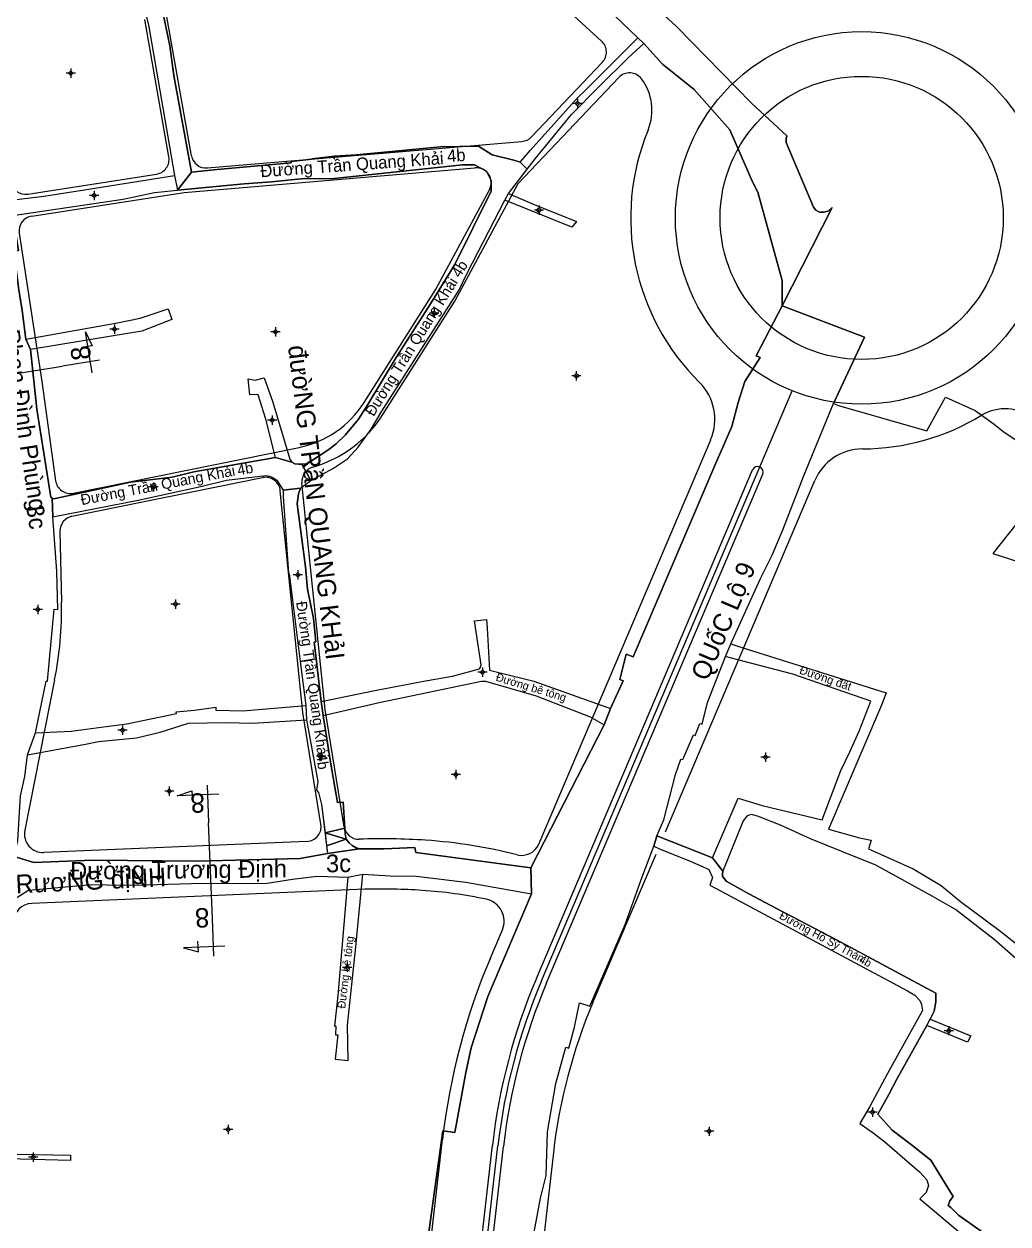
# Model space of a CAD drawing. Extents: x 548357 to 553331, y 1835329 to 1842351.
# Drawn here: x 552019.2 to 552283.4, y 1839635.7 to 1839957.8 of the extents above; entities that cross this region are included whole.
import ezdxf

# ---------------------------------------------------------------- set-up
doc = ezdxf.new("R2010")
doc.units = 0
for name, color, linetype in [('Level 1', 7, 'Continuous'), ('Level 10', 7, 'Continuous'), ('Level 11', 7, 'Continuous'), ('Level 2', 7, 'Continuous'), ('Level 27', 7, 'Continuous'), ('Level 30', 7, 'Continuous'), ('Level 4', 7, 'Continuous'), ('Level 5', 7, 'Continuous')]:
    doc.layers.add(name, color=color, linetype=linetype)

msp = doc.modelspace()

# ---------------------------------------------------------------- linework, layer by layer
at = {"layer": 'Level 1'}
for p, q in [((552100.72, 1839735.13), (552093.37, 1839733.8)), ((552109.31, 1839736.38), (552100.72, 1839735.13)), ((552106.15, 1839728.83), (552110.13, 1839729.63)), ((552155.44, 1839724.35), (552155.28, 1839731.31))]:
    msp.add_line(p, q, dxfattribs=at)
for points in [[(552035.74, 1839875.15), (552037.56, 1839871.41), (552034.76, 1839870.96)], [(552037.49, 1839864.15), (552035.74, 1839875.15)], [(552039.51, 1839867.55), (552029.51, 1839865.96)], [(552004.15, 1839861.93), (552029.51, 1839865.96)], [(552158.13, 1839701.01), (552225.42, 1839859.38)], [(552060.37, 1839750.65), (552064.3, 1839752.02), (552064.41, 1839749.19)], [(552071.5, 1839751.09), (552060.37, 1839750.65)], [(552068.36, 1839753.5), (552068.76, 1839743.38)], [(552069.78, 1839717.73), (552068.76, 1839743.38)], [(552155.28, 1839731.31), (552124.43, 1839735.41), (552124.11, 1839736.78), (552115.89, 1839736.41), (552109.31, 1839736.38)], [(552093.37, 1839733.8), (552065.65, 1839733.1), (552037.7, 1839733.34), (552021.86, 1839732.76), (552016.6, 1839734.31)], [(552014.21, 1839720.71), (552016.11, 1839722.62), (552020.39, 1839725.32), (552037.36, 1839726.87), (552045.73, 1839726.68), (552051.73, 1839726.78), (552064.17, 1839727.08), (552084.49, 1839727.16), (552091.29, 1839728.25), (552097.87, 1839729.11), (552106.15, 1839728.83)], [(552110.13, 1839729.63), (552117.54, 1839729.2), (552124.49, 1839729.05), (552137.81, 1839727.45), (552155.44, 1839724.35)], [(552070.18, 1839707.61), (552069.78, 1839717.73)], [(552061.99, 1839709.82), (552066.02, 1839708.76), (552065.9, 1839711.6)], [(552073.12, 1839710.26), (552061.99, 1839709.82)], [(552134.71, 1839554.27), (552146.43, 1839656.65)]]:
    msp.add_lwpolyline(points, dxfattribs=at)
msp.add_circle((552244.07, 1839905.77), 50, dxfattribs=at)
msp.add_arc((552305.39, 1839638.44), 160, 156.9819, 173.4668, dxfattribs=at)
at = {"layer": 'Level 10'}
for p, q in [((552183.95, 1839954.14), (552185.57, 1839952.62)), ((552149.31, 1839912.36), (552154.31, 1839918.89)), ((552152.44, 1839920.77), (552154.31, 1839918.89)), ((552059.66, 1839917.15), (552060.42, 1839913.18)), ((552060.42, 1839913.18), (552064.18, 1839918.01)), ((552148.32, 1839910.5), (552149.31, 1839912.36)), ((552019.73, 1839873.18), (552020.94, 1839870.48)), ((552086.71, 1839841.5), (552091.08, 1839840.18)), ((552093.77, 1839839.65), (552096.18, 1839835.31)), ((552093.43, 1839833.22), (552096.18, 1839835.31)), ((552088.79, 1839832.65), (552093.43, 1839833.22)), ((552026.74, 1839830.5), (552026.96, 1839825.57)), ((552207.54, 1839788.08), (552208.92, 1839791.42)), ((552093.37, 1839786.68), (552097.63, 1839787.43)), ((552093.37, 1839786.68), (552094.84, 1839774.91)), ((552097.63, 1839787.43), (552099.02, 1839775.94)), ((552094.84, 1839774.91), (552095.01, 1839771.03)), ((552099.02, 1839775.94), (552099.5, 1839772.24)), ((552174.99, 1839769.72), (552176.67, 1839774.05)), ((552020.17, 1839761.61), (552022.32, 1839767.51)), ((552155.28, 1839731.31), (552174.99, 1839769.72)), ((552188.28, 1839737.11), (552189.13, 1839739.94)), ((552189.13, 1839739.94), (552204.03, 1839734)), ((552100.72, 1839735.13), (552109.31, 1839736.38)), ((552204.03, 1839734), (552206.79, 1839730.46)), ((552106.15, 1839728.83), (552110.13, 1839729.63)), ((552155.28, 1839731.31), (552155.44, 1839724.35)), ((552261.57, 1839689.01), (552262.44, 1839690.68))]:
    msp.add_line(p, q, dxfattribs=at)
for points in [[(551960.26, 1840163.44), (552047.39, 1840091.88), (552142.89, 1840004.61), (552147.65, 1840000), (552194.41, 1839957.15), (552214.49, 1839936.53), (552223.97, 1839927.8), (552223.77, 1839927.01), (552223.82, 1839926.03), (552231.15, 1839908.7), (552231.73, 1839907.86), (552232.78, 1839907.31), (552233.86, 1839907.28), (552235.08, 1839907.6), (552236.15, 1839908.61), (552222.71, 1839882.13)], [(552042.03, 1840086.91), (552036.46, 1840080.85), (552033.09, 1840077.06), (552032.33, 1840075.02), (552032.42, 1840071.3), (552035.33, 1840058.44), (552038.78, 1840039.44), (552040.8, 1840029.04), (552041.63, 1840023.84), (552043.28, 1840015.42), (552044.5, 1840010.5), (552050.18, 1839988.48), (552050.68, 1839988.61), (552052.11, 1839982.15), (552058.33, 1839951.97), (552059.46, 1839944.03), (552064.18, 1839918.01)], [(552042.03, 1840086.91), (552081.94, 1840051.52), (552086.31, 1840047.57), (552105.84, 1840027.85), (552110.1, 1840023.74), (552115.31, 1840019.37), (552119.56, 1840015.01), (552123.14, 1840011.62), (552128.58, 1840007), (552128.3, 1840006.67), (552137.81, 1839998.34), (552142.92, 1839992.91), (552140.74, 1839990.69), (552147.69, 1839984.46), (552163.34, 1839971.31), (552164.19, 1839972.36), (552168, 1839969.14), (552171.66, 1839965.62), (552175.48, 1839962.23), (552183.95, 1839954.14)], [(552047.21, 1839978.9), (552052.62, 1839957.58), (552059.66, 1839917.15)], [(552152.44, 1839920.77), (552155.09, 1839923.83), (552167.77, 1839937.97), (552169.98, 1839940.02), (552183.95, 1839954.14)], [(552154.31, 1839918.89), (552156.41, 1839921.63), (552166.14, 1839933.49), (552173.51, 1839940.95), (552181.52, 1839948.84), (552185.57, 1839952.62)], [(552222.71, 1839882.13), (552222.73, 1839889), (552216.2, 1839912.7), (552214.78, 1839915.47), (552208.68, 1839929.39), (552199.15, 1839940.22), (552190.65, 1839947.06), (552185.57, 1839952.62)], [(552064.18, 1839918.01), (552071.09, 1839918.76), (552090.89, 1839920.58), (552090.91, 1839920.88), (552096.36, 1839921.54), (552096.61, 1839921.62), (552102.53, 1839922.31), (552108.49, 1839922.67), (552131.05, 1839924.84), (552141.23, 1839925), (552144.91, 1839922.71), (552150.73, 1839921.26), (552152.44, 1839920.77)], [(552093.77, 1839839.65), (552094.84, 1839839.79), (552095.86, 1839840.23), (552100.8, 1839843.39), (552103.04, 1839845.16), (552105.53, 1839847.53), (552108.97, 1839851.72), (552111.5, 1839855.71), (552119.11, 1839868.33), (552128.3, 1839882.69), (552134.87, 1839893.3), (552144.59, 1839912.98), (552144.61, 1839915.85), (552143.35, 1839918.34), (552140.18, 1839920.05), (552136.92, 1839920.02), (552102.44, 1839916.36), (552093.58, 1839916.28), (552085.69, 1839915.46), (552078.33, 1839914.92), (552060.42, 1839913.18)], [(552014.28, 1839910.39), (552024.54, 1839911.65), (552034.27, 1839913.11), (552059.66, 1839917.15)], [(552016.23, 1839906.45), (552045.88, 1839910.82), (552054.22, 1839912.58), (552060.42, 1839913.18)], [(552149.31, 1839912.36), (552156.13, 1839909.35), (552167.51, 1839904.81), (552166.23, 1839903.29), (552148.32, 1839910.5)], [(552096.18, 1839835.31), (552102.27, 1839838.64), (552106.04, 1839841.1), (552108.92, 1839844.21), (552112.38, 1839849.02), (552115.29, 1839853.93), (552135.98, 1839886.33), (552138.17, 1839890.92), (552148.32, 1839910.5)], [(552016.23, 1839906.45), (552017.76, 1839897.01), (552016.47, 1839896.84), (552017.84, 1839886.44), (552018.77, 1839880.91), (552019.73, 1839873.18)], [(552019.73, 1839873.18), (552044.29, 1839877.61), (552050.36, 1839878.83), (552057.92, 1839881.33), (552058.89, 1839878.51), (552050.87, 1839875.36), (552020.94, 1839870.48)], [(552176.67, 1839774.05), (552180.05, 1839781.5), (552179.16, 1839781.84), (552180.89, 1839788.63), (552182.73, 1839787.92), (552204.65, 1839839.34), (552209.24, 1839849.77), (552210.94, 1839856.2), (552212.74, 1839861.87), (552216.84, 1839868.31), (552215.79, 1839868.78), (552222.71, 1839882.13)], [(552222.71, 1839882.13), (552244.8, 1839873.72), (552236.51, 1839855.94)], [(552020.94, 1839870.48), (552022.63, 1839854.47), (552026.43, 1839830.85), (552026.74, 1839830.5)], [(552086.71, 1839841.5), (552084.12, 1839851.73), (552082.11, 1839858.24), (552081.58, 1839858.35), (552079.86, 1839858.3), (552079.4, 1839862.58), (552081.25, 1839862.24), (552083.71, 1839862.85), (552086.04, 1839856.3), (552090.56, 1839841.04), (552091.08, 1839840.18)], [(552236.51, 1839855.94), (552237.83, 1839855.41), (552261.53, 1839848.66), (552266.55, 1839857.66), (552274.58, 1839854.04), (552279.67, 1839850.45), (552281.97, 1839848.51), (552285.31, 1839846.33), (552291.22, 1839844.02), (552292.1, 1839840.96), (552291.74, 1839835.14), (552285.84, 1839823.88), (552279.26, 1839815.69), (552307.23, 1839806.72), (552323.13, 1839804.01), (552523.45, 1839603.69), (552651.19, 1839477.87)], [(552208.92, 1839791.42), (552216.91, 1839808.94), (552220.08, 1839815.24), (552222.89, 1839822.07), (552228.67, 1839836.82), (552236.51, 1839855.94)], [(552026.74, 1839830.5), (552027.19, 1839830.35), (552047.79, 1839834.84), (552059.03, 1839836.19), (552064.82, 1839837.59), (552086.71, 1839841.5)], [(552091.08, 1839840.18), (552091.89, 1839839.76), (552093.02, 1839839.63), (552093.77, 1839839.65)], [(552026.96, 1839825.57), (552049.89, 1839829.99), (552067.03, 1839833.72), (552073.54, 1839835.35), (552084.12, 1839836.61), (552085.15, 1839836.43), (552085.99, 1839836.09), (552087.05, 1839835.38), (552088.79, 1839832.65)], [(552088.79, 1839832.65), (552088.77, 1839831.01), (552090.19, 1839810.34), (552090.42, 1839810.35), (552093.37, 1839786.68)], [(552093.43, 1839833.22), (552092.88, 1839831.68), (552092.51, 1839829.02), (552094.79, 1839812.09), (552095.36, 1839806.07), (552096.89, 1839798.22), (552097.6, 1839791.97), (552097.09, 1839791.92), (552097.63, 1839787.43)], [(552022.32, 1839767.51), (552025.19, 1839781.44), (552025.57, 1839781.46), (552027.32, 1839800.78), (552028.33, 1839800.69), (552028.04, 1839810.92), (552026.96, 1839825.57)], [(552099.02, 1839775.94), (552113.87, 1839778.97), (552127, 1839781.54), (552134.21, 1839782.79), (552141.49, 1839784.76), (552141.8, 1839785.15), (552141.95, 1839785.79), (552140.12, 1839797.64), (552143.38, 1839797.98), (552143.58, 1839795.64), (552144.14, 1839784.41), (552156.06, 1839781.45), (552176.67, 1839774.05)], [(552208.92, 1839791.42), (552211.64, 1839790.59), (552250.62, 1839778.32), (552249.38, 1839775.02), (552235.15, 1839741.65), (552243.53, 1839739.36), (552246.63, 1839738.73), (552245.89, 1839736.43), (552257.94, 1839731.04), (552265.39, 1839726.58), (552270.61, 1839722.3), (552281.11, 1839714.49), (552289.15, 1839708.12)], [(552189.13, 1839739.94), (552190.94, 1839744.21), (552194.07, 1839756.36), (552195.57, 1839760.51), (552196.04, 1839760.35), (552198.93, 1839766.99), (552199.41, 1839766.87), (552200.6, 1839770.09), (552201.29, 1839769.91), (552202.67, 1839775.73), (552207.54, 1839788.08)], [(552204.03, 1839734), (552210.88, 1839749.97), (552217.35, 1839748.03), (552233.46, 1839744.16), (552238.45, 1839757.46), (552240.92, 1839762.44), (552243.44, 1839768.03), (552246.5, 1839776.09), (552225.64, 1839783.27), (552208.81, 1839787.69), (552207.54, 1839788.08)], [(552099.5, 1839772.24), (552114.57, 1839775.72), (552142.04, 1839781.46), (552143.06, 1839781.45), (552156.67, 1839777.48), (552171.22, 1839771.88), (552174.99, 1839769.72)], [(552022.32, 1839767.51), (552031.86, 1839767.97), (552041.24, 1839769.26), (552046.82, 1839769.93), (552060.12, 1839772.73), (552060.03, 1839773.15), (552065.02, 1839773.67), (552070.67, 1839774.4), (552070.73, 1839773.61), (552077.98, 1839773.48), (552094.84, 1839774.91)], [(552020.17, 1839761.61), (552035.71, 1839764.5), (552039.24, 1839765.22), (552049.42, 1839766.19), (552055.74, 1839767.75), (552063.37, 1839770.16), (552073.3, 1839770.33), (552080.68, 1839770.16), (552095.01, 1839771.03)], [(552095.01, 1839771.03), (552098.05, 1839754.46), (552097.72, 1839752.13), (552098.24, 1839751.49), (552099.09, 1839748.31), (552100.72, 1839735.13)], [(552099.5, 1839772.24), (552101.5, 1839759.66), (552103.34, 1839748.82), (552104.93, 1839748.91), (552105.43, 1839740.46), (552105.74, 1839739.03), (552106.46, 1839738.06), (552107.34, 1839737.31), (552108.42, 1839736.68), (552109.31, 1839736.38)], [(552016.6, 1839734.31), (552017.55, 1839738.63), (552018.26, 1839750.62), (552019.45, 1839755.83), (552020.17, 1839761.61)], [(552285.44, 1839706.97), (552279.65, 1839712.09), (552269.26, 1839720.09), (552263.04, 1839723.72), (552247.86, 1839732.03), (552238.73, 1839735.66), (552230.36, 1839739.1), (552222.25, 1839742.76), (552216.79, 1839744.9), (552216.14, 1839745.19), (552214.46, 1839745.64), (552213.88, 1839745.49), (552213.27, 1839745.16), (552212.29, 1839743.89), (552206.79, 1839730.46)], [(552016.6, 1839734.31), (552021.86, 1839732.76), (552037.7, 1839733.34), (552065.65, 1839733.1), (552093.37, 1839733.8), (552100.72, 1839735.13)], [(552109.31, 1839736.38), (552115.89, 1839736.41), (552124.11, 1839736.78), (552124.43, 1839735.41), (552155.28, 1839731.31)], [(552153.79, 1839619.25), (552154.71, 1839625.8), (552157.87, 1839642.64), (552159.39, 1839648.71), (552159.72, 1839660.46), (552162.01, 1839673.4), (552164.65, 1839683.16), (552165.5, 1839682.92), (552166.97, 1839688.57), (552168.32, 1839695.08), (552171.11, 1839694.17), (552180.56, 1839716.06), (552185.06, 1839728.59), (552188.28, 1839737.11)], [(552188.28, 1839737.11), (552189.83, 1839736.43), (552198.07, 1839733.1), (552201.53, 1839731.62), (552203.03, 1839730.83), (552203.99, 1839728.68), (552203.3, 1839726.62), (552205.02, 1839725.76), (552256.36, 1839698.28), (552258.38, 1839697.15), (552259.71, 1839695.74), (552260.17, 1839694.62), (552260.39, 1839693.04), (552250.99, 1839676.06), (552246.25, 1839667.28), (552243.57, 1839662.69), (552247.17, 1839660.14), (552250.29, 1839657.8), (552259.57, 1839649.68), (552261.56, 1839647.59), (552262.05, 1839646.01), (552261.39, 1839644.19), (552259.71, 1839642.42), (552272.16, 1839631.96)], [(552014.21, 1839720.71), (552016.11, 1839722.62), (552020.39, 1839725.32), (552037.36, 1839726.87), (552045.73, 1839726.68), (552051.73, 1839726.78), (552064.17, 1839727.08), (552084.49, 1839727.16), (552091.29, 1839728.25), (552097.87, 1839729.11), (552106.15, 1839728.83)], [(552106.15, 1839728.83), (552103.5, 1839697), (552102.54, 1839688.85), (552102.89, 1839688.78), (552102.8, 1839686.5), (552103.5, 1839686.45), (552102.72, 1839679.96), (552106.2, 1839679.56), (552106.09, 1839689.1), (552108.32, 1839710.06), (552110.13, 1839729.63)], [(552110.13, 1839729.63), (552117.54, 1839729.2), (552124.49, 1839729.05), (552137.81, 1839727.45), (552155.44, 1839724.35)], [(552206.79, 1839730.46), (552206.69, 1839729.63), (552206.76, 1839729.1), (552207.71, 1839727.72), (552213.75, 1839724.33), (552221.18, 1839720.38), (552237.29, 1839712.01), (552259.15, 1839700.28), (552263.94, 1839697.63), (552263.94, 1839695.36), (552263.49, 1839692.83), (552262.44, 1839690.68)], [(552127.72, 1839595.02), (552129.19, 1839608.97), (552124.61, 1839609.52), (552131.63, 1839660.7), (552134.89, 1839660.28), (552137.78, 1839676.33), (552139.21, 1839683.03), (552143.75, 1839696.81), (552155.44, 1839724.35)], [(552262.44, 1839690.68), (552273.4, 1839686.2), (552272.52, 1839684.51), (552261.57, 1839689.01)], [(552261.57, 1839689.01), (552253.62, 1839674.77), (552251.33, 1839670.45), (552248.38, 1839665.16), (552252.28, 1839660.85), (552257.46, 1839656.96), (552262.68, 1839652.85), (552268.61, 1839643.07), (552267.75, 1839641.93), (552267.3, 1839640.64), (552268.03, 1839640.1), (552270.06, 1839638.11), (552277.43, 1839632.92), (552293.33, 1839623.44), (552297.45, 1839620.79), (552303.69, 1839617.12), (552311.07, 1839612.31), (552325.22, 1839602.7), (552331.65, 1839598.16)], [(552012.56, 1839654.52), (552031.71, 1839654.14), (552031.67, 1839652.79), (552011.32, 1839653.31)]]:
    msp.add_lwpolyline(points, dxfattribs=at)
at = {"layer": 'Level 11'}
for p, q in [((552031.13, 1839944.64), (552030.5, 1839944.64)), ((552031.75, 1839945.27), (552031.13, 1839944.64)), ((552031.13, 1839944.64), (552031.75, 1839944.01)), ((552031.75, 1839945.89), (552031.75, 1839945.27)), ((552032.37, 1839944.64), (552031.75, 1839945.27)), ((552031.75, 1839944.01), (552032.37, 1839944.64)), ((552033, 1839944.64), (552032.37, 1839944.64)), ((552031.75, 1839944.01), (552031.75, 1839943.39)), ((552167.8, 1839937.76), (552167.8, 1839937.13)), ((552167.18, 1839936.51), (552166.55, 1839936.51)), ((552167.8, 1839937.13), (552167.18, 1839936.51)), ((552167.18, 1839936.51), (552167.8, 1839935.89)), ((552168.43, 1839936.51), (552167.8, 1839937.13)), ((552167.8, 1839935.89), (552168.43, 1839936.51)), ((552167.8, 1839935.89), (552167.8, 1839935.26)), ((552169.05, 1839936.51), (552168.43, 1839936.51)), ((552038.03, 1839912.43), (552037.41, 1839911.8)), ((552038.03, 1839913.05), (552038.03, 1839912.43)), ((552038.65, 1839911.8), (552038.03, 1839912.43)), ((552037.41, 1839911.8), (552036.78, 1839911.8)), ((552037.41, 1839911.8), (552038.03, 1839911.17)), ((552038.03, 1839911.17), (552038.65, 1839911.8)), ((552038.03, 1839911.17), (552038.03, 1839910.55)), ((552039.28, 1839911.8), (552038.65, 1839911.8)), ((552157.46, 1839909.08), (552157.46, 1839908.45)), ((552156.83, 1839907.83), (552156.21, 1839907.83)), ((552157.46, 1839908.45), (552156.83, 1839907.83)), ((552156.83, 1839907.83), (552157.46, 1839907.21)), ((552158.09, 1839907.83), (552157.46, 1839908.45)), ((552157.46, 1839907.21), (552158.09, 1839907.83)), ((552157.46, 1839907.21), (552157.46, 1839906.58)), ((552158.71, 1839907.83), (552158.09, 1839907.83)), ((552128.73, 1839880.16), (552128.11, 1839880.16)), ((552129.36, 1839880.79), (552128.73, 1839880.16)), ((552128.73, 1839880.16), (552129.36, 1839879.53)), ((552129.36, 1839881.41), (552129.36, 1839880.79)), ((552129.99, 1839880.16), (552129.36, 1839880.79)), ((552129.36, 1839879.53), (552129.99, 1839880.16)), ((552130.61, 1839880.16), (552129.99, 1839880.16)), ((552043.55, 1839876.53), (552042.93, 1839875.9)), ((552043.55, 1839877.15), (552043.55, 1839876.53)), ((552044.18, 1839875.9), (552043.55, 1839876.53)), ((552129.36, 1839879.53), (552129.36, 1839878.91)), ((552042.93, 1839875.9), (552042.3, 1839875.9)), ((552042.93, 1839875.9), (552043.55, 1839875.27)), ((552043.55, 1839875.27), (552044.18, 1839875.9)), ((552043.55, 1839875.27), (552043.55, 1839874.65)), ((552044.8, 1839875.9), (552044.18, 1839875.9)), ((552086.07, 1839875.2), (552085.45, 1839875.2)), ((552086.7, 1839875.83), (552086.07, 1839875.2)), ((552086.07, 1839875.2), (552086.7, 1839874.57)), ((552086.7, 1839876.45), (552086.7, 1839875.83)), ((552087.32, 1839875.2), (552086.7, 1839875.83)), ((552086.7, 1839874.57), (552087.32, 1839875.2)), ((552086.7, 1839874.57), (552086.7, 1839873.95)), ((552087.95, 1839875.2), (552087.32, 1839875.2)), ((552167.48, 1839863.97), (552166.85, 1839863.34)), ((552167.48, 1839864.59), (552167.48, 1839863.97)), ((552168.11, 1839863.34), (552167.48, 1839863.97)), ((552166.85, 1839863.34), (552166.23, 1839863.34)), ((552166.85, 1839863.34), (552167.48, 1839862.71)), ((552167.48, 1839862.71), (552168.11, 1839863.34)), ((552167.48, 1839862.71), (552167.48, 1839862.09)), ((552168.73, 1839863.34), (552168.11, 1839863.34)), ((552085.19, 1839851.52), (552084.57, 1839851.52)), ((552085.82, 1839852.15), (552085.19, 1839851.52)), ((552085.19, 1839851.52), (552085.82, 1839850.89)), ((552085.82, 1839852.77), (552085.82, 1839852.15)), ((552086.44, 1839851.52), (552085.82, 1839852.15)), ((552085.82, 1839850.89), (552086.44, 1839851.52)), ((552085.82, 1839850.89), (552085.82, 1839850.27)), ((552087.07, 1839851.52), (552086.44, 1839851.52)), ((552053.99, 1839834.79), (552053.99, 1839834.17)), ((552053.37, 1839833.54), (552052.74, 1839833.54)), ((552053.99, 1839834.17), (552053.37, 1839833.54)), ((552053.37, 1839833.54), (552053.99, 1839832.91)), ((552054.61, 1839833.54), (552053.99, 1839834.17)), ((552053.99, 1839832.91), (552054.61, 1839833.54)), ((552053.99, 1839832.91), (552053.99, 1839832.29)), ((552055.24, 1839833.54), (552054.61, 1839833.54)), ((552092.11, 1839809.95), (552091.48, 1839809.95)), ((552092.73, 1839810.57), (552092.11, 1839809.95)), ((552092.11, 1839809.95), (552092.73, 1839809.33)), ((552092.73, 1839811.2), (552092.73, 1839810.57)), ((552093.35, 1839809.95), (552092.73, 1839810.57)), ((552092.73, 1839809.33), (552093.35, 1839809.95)), ((552092.73, 1839809.33), (552092.73, 1839808.7)), ((552093.98, 1839809.95), (552093.35, 1839809.95)), ((552059.87, 1839802.69), (552059.25, 1839802.06)), ((552059.87, 1839803.31), (552059.87, 1839802.69)), ((552060.49, 1839802.06), (552059.87, 1839802.69)), ((552022.35, 1839800.66), (552021.72, 1839800.66)), ((552022.97, 1839801.29), (552022.35, 1839800.66)), ((552022.35, 1839800.66), (552022.97, 1839800.03)), ((552022.97, 1839801.91), (552022.97, 1839801.29)), ((552023.59, 1839800.66), (552022.97, 1839801.29)), ((552022.97, 1839800.03), (552023.59, 1839800.66)), ((552022.97, 1839800.03), (552022.97, 1839799.41)), ((552024.22, 1839800.66), (552023.59, 1839800.66)), ((552059.25, 1839802.06), (552058.62, 1839802.06)), ((552059.25, 1839802.06), (552059.87, 1839801.43)), ((552059.87, 1839801.43), (552060.49, 1839802.06)), ((552059.87, 1839801.43), (552059.87, 1839800.81)), ((552061.12, 1839802.06), (552060.49, 1839802.06)), ((552141.63, 1839783.85), (552141.01, 1839783.85)), ((552142.26, 1839784.47), (552141.63, 1839783.85)), ((552141.63, 1839783.85), (552142.26, 1839783.23)), ((552142.26, 1839785.1), (552142.26, 1839784.47)), ((552142.89, 1839783.85), (552142.26, 1839784.47)), ((552142.26, 1839783.23), (552142.89, 1839783.85)), ((552142.26, 1839783.23), (552142.26, 1839782.6)), ((552143.51, 1839783.85), (552142.89, 1839783.85)), ((552045.03, 1839768.26), (552044.41, 1839768.26)), ((552045.66, 1839768.89), (552045.03, 1839768.26)), ((552045.03, 1839768.26), (552045.66, 1839767.63)), ((552045.66, 1839769.51), (552045.66, 1839768.89)), ((552046.29, 1839768.26), (552045.66, 1839768.89)), ((552045.66, 1839767.63), (552046.29, 1839768.26)), ((552045.66, 1839767.63), (552045.66, 1839767.01)), ((552046.91, 1839768.26), (552046.29, 1839768.26)), ((552098.39, 1839761.28), (552097.77, 1839761.28)), ((552099.02, 1839761.91), (552098.39, 1839761.28)), ((552098.39, 1839761.28), (552099.02, 1839760.65)), ((552099.02, 1839762.53), (552099.02, 1839761.91)), ((552099.65, 1839761.28), (552099.02, 1839761.91)), ((552099.02, 1839760.65), (552099.65, 1839761.28)), ((552099.02, 1839760.65), (552099.02, 1839760.03)), ((552100.27, 1839761.28), (552099.65, 1839761.28)), ((552217.65, 1839761.04), (552217.03, 1839761.04)), ((552218.28, 1839761.67), (552217.65, 1839761.04)), ((552217.65, 1839761.04), (552218.28, 1839760.41)), ((552218.28, 1839762.29), (552218.28, 1839761.67)), ((552218.91, 1839761.04), (552218.28, 1839761.67)), ((552218.28, 1839760.41), (552218.91, 1839761.04)), ((552219.53, 1839761.04), (552218.91, 1839761.04)), ((552135.1, 1839757.63), (552135.1, 1839757.01)), ((552218.28, 1839760.41), (552218.28, 1839759.79)), ((552134.47, 1839756.38), (552133.85, 1839756.38)), ((552135.1, 1839757.01), (552134.47, 1839756.38)), ((552134.47, 1839756.38), (552135.1, 1839755.75)), ((552135.73, 1839756.38), (552135.1, 1839757.01)), ((552135.1, 1839755.75), (552135.73, 1839756.38)), ((552135.1, 1839755.75), (552135.1, 1839755.13)), ((552136.35, 1839756.38), (552135.73, 1839756.38)), ((552057.61, 1839751.9), (552056.98, 1839751.9)), ((552058.23, 1839752.53), (552057.61, 1839751.9)), ((552057.61, 1839751.9), (552058.23, 1839751.27)), ((552058.23, 1839753.15), (552058.23, 1839752.53)), ((552058.85, 1839751.9), (552058.23, 1839752.53)), ((552058.23, 1839751.27), (552058.85, 1839751.9)), ((552058.23, 1839751.27), (552058.23, 1839750.65)), ((552059.48, 1839751.9), (552058.85, 1839751.9)), ((552054.73, 1839728.74), (552054.1, 1839728.74)), ((552055.35, 1839729.37), (552054.73, 1839728.74)), ((552054.73, 1839728.74), (552055.35, 1839728.11)), ((552055.35, 1839729.99), (552055.35, 1839729.37)), ((552055.97, 1839728.74), (552055.35, 1839729.37)), ((552055.35, 1839728.11), (552055.97, 1839728.74)), ((552056.6, 1839728.74), (552055.97, 1839728.74)), ((552055.35, 1839728.11), (552055.35, 1839727.49)), ((552105.94, 1839705.85), (552105.94, 1839705.23)), ((552105.31, 1839704.6), (552104.69, 1839704.6)), ((552105.94, 1839705.23), (552105.31, 1839704.6)), ((552105.31, 1839704.6), (552105.94, 1839703.97)), ((552106.56, 1839704.6), (552105.94, 1839705.23)), ((552105.94, 1839703.97), (552106.56, 1839704.6)), ((552105.94, 1839703.97), (552105.94, 1839703.35)), ((552107.19, 1839704.6), (552106.56, 1839704.6)), ((552266.87, 1839687.6), (552266.25, 1839687.6)), ((552267.5, 1839688.23), (552266.87, 1839687.6)), ((552266.87, 1839687.6), (552267.5, 1839686.97)), ((552267.5, 1839688.85), (552267.5, 1839688.23)), ((552268.13, 1839687.6), (552267.5, 1839688.23)), ((552267.5, 1839686.97), (552268.13, 1839687.6)), ((552267.5, 1839686.97), (552267.5, 1839686.35)), ((552268.75, 1839687.6), (552268.13, 1839687.6)), ((552246.39, 1839665.74), (552245.77, 1839665.74)), ((552247.02, 1839666.37), (552246.39, 1839665.74)), ((552246.39, 1839665.74), (552247.02, 1839665.11)), ((552247.02, 1839666.99), (552247.02, 1839666.37)), ((552247.65, 1839665.74), (552247.02, 1839666.37)), ((552247.02, 1839665.11), (552247.65, 1839665.74)), ((552247.02, 1839665.11), (552247.02, 1839664.49)), ((552248.27, 1839665.74), (552247.65, 1839665.74)), ((552073.41, 1839661.1), (552072.78, 1839661.1)), ((552074.03, 1839661.73), (552073.41, 1839661.1)), ((552073.41, 1839661.1), (552074.03, 1839660.47)), ((552074.03, 1839662.35), (552074.03, 1839661.73)), ((552074.65, 1839661.1), (552074.03, 1839661.73)), ((552074.03, 1839660.47), (552074.65, 1839661.1)), ((552075.28, 1839661.1), (552074.65, 1839661.1)), ((552203.14, 1839661.21), (552202.51, 1839660.58)), ((552203.14, 1839661.83), (552203.14, 1839661.21)), ((552203.77, 1839660.58), (552203.14, 1839661.21)), ((552074.03, 1839660.47), (552074.03, 1839659.85)), ((552202.51, 1839660.58), (552201.89, 1839660.58)), ((552202.51, 1839660.58), (552203.14, 1839659.95)), ((552203.14, 1839659.95), (552203.77, 1839660.58)), ((552203.14, 1839659.95), (552203.14, 1839659.33)), ((552204.39, 1839660.58), (552203.77, 1839660.58)), ((552021.69, 1839654.29), (552021.06, 1839653.66)), ((552021.69, 1839654.91), (552021.69, 1839654.29)), ((552022.31, 1839653.66), (552021.69, 1839654.29)), ((552021.06, 1839653.66), (552020.44, 1839653.66)), ((552021.06, 1839653.66), (552021.69, 1839653.03)), ((552021.69, 1839653.03), (552022.31, 1839653.66)), ((552021.69, 1839653.03), (552021.69, 1839652.41)), ((552022.94, 1839653.66), (552022.31, 1839653.66))]:
    msp.add_line(p, q, dxfattribs=at)
for centre in [(552031.75, 1839944.64), (552167.8, 1839936.51), (552038.03, 1839911.8), (552157.46, 1839907.83), (552129.36, 1839880.16), (552043.55, 1839875.9), (552086.7, 1839875.2), (552167.48, 1839863.34), (552085.82, 1839851.52), (552053.99, 1839833.54), (552092.73, 1839809.95), (552022.97, 1839800.66), (552059.87, 1839802.06), (552142.26, 1839783.85), (552045.66, 1839768.26), (552099.02, 1839761.28), (552218.28, 1839761.04), (552135.1, 1839756.38), (552058.23, 1839751.9), (552055.35, 1839728.74), (552105.94, 1839704.6), (552267.5, 1839687.6), (552247.02, 1839665.74), (552074.03, 1839661.1), (552203.14, 1839660.58), (552021.69, 1839653.66)]:
    msp.add_circle(centre, 0.15, dxfattribs=at)
at = {"layer": 'Level 2'}
for p, q in [((552059.46, 1839944.03), (552058.33, 1839951.97)), ((552059.66, 1839917.15), (552060.42, 1839913.18)), ((552222.73, 1839889), (552222.71, 1839882.13)), ((552222.71, 1839882.13), (552215.79, 1839868.78)), ((552215.79, 1839868.78), (552216.84, 1839868.31)), ((552210.94, 1839856.2), (552209.24, 1839849.77)), ((552093.43, 1839833.22), (552088.79, 1839832.65)), ((552208.92, 1839791.42), (552216.91, 1839808.94)), ((552097.63, 1839787.43), (552093.37, 1839786.68)), ((552093.37, 1839786.68), (552094.84, 1839774.91)), ((552099.02, 1839775.94), (552097.63, 1839787.43)), ((552180.05, 1839781.5), (552176.67, 1839774.05)), ((552179.16, 1839781.84), (552180.05, 1839781.5)), ((552099.5, 1839772.24), (552099.02, 1839775.94)), ((552176.67, 1839774.05), (552174.99, 1839769.72)), ((552101.5, 1839759.66), (552099.5, 1839772.24)), ((552196.04, 1839760.35), (552198.93, 1839766.99)), ((552194.07, 1839756.36), (552195.57, 1839760.51)), ((552195.57, 1839760.51), (552196.04, 1839760.35)), ((552103.34, 1839748.82), (552101.5, 1839759.66)), ((552099.09, 1839748.31), (552100.03, 1839740.68)), ((552100.03, 1839740.68), (552105.34, 1839741.92)), ((552189.13, 1839739.94), (552188.28, 1839737.11)), ((552204.03, 1839734), (552189.13, 1839739.94)), ((552206.79, 1839730.46), (552204.03, 1839734)), ((552206.69, 1839729.63), (552206.79, 1839730.46)), ((552171.11, 1839694.17), (552180.56, 1839716.06)), ((552258.38, 1839697.15), (552259.71, 1839695.74)), ((552261.57, 1839689.01), (552262.44, 1839690.68)), ((552253.62, 1839674.77), (552261.57, 1839689.01)), ((552139.21, 1839683.03), (552137.78, 1839676.33)), ((552162.01, 1839673.4), (552164.65, 1839683.16)), ((552159.72, 1839660.46), (552162.01, 1839673.4)), ((552252.28, 1839660.85), (552248.38, 1839665.16)), ((552159.39, 1839648.71), (552159.72, 1839660.46))]:
    msp.add_line(p, q, dxfattribs=at)
for points in [[(552222.71, 1839882.13), (552236.15, 1839908.61), (552235.08, 1839907.6), (552233.86, 1839907.28), (552232.78, 1839907.31), (552231.73, 1839907.86), (552231.15, 1839908.7), (552223.82, 1839926.03), (552223.77, 1839927.01), (552223.97, 1839927.8), (552214.49, 1839936.53), (552194.41, 1839957.15), (552147.65, 1840000), (552142.89, 1840004.61), (552047.39, 1840091.88), (551960.26, 1840163.44), (551954.69, 1840156.66)], [(552058.33, 1839951.97), (552052.11, 1839982.15), (552050.68, 1839988.61), (552050.18, 1839988.48)], [(552047.21, 1839978.9), (552052.62, 1839957.58), (552059.66, 1839917.15)], [(552026.96, 1839825.57), (552026.74, 1839830.5), (552026.43, 1839830.85), (552022.63, 1839854.47), (552020.94, 1839870.48), (552019.73, 1839873.18), (552018.77, 1839880.91), (552017.84, 1839886.44), (552016.47, 1839896.84), (552017.76, 1839897.01), (552016.23, 1839906.45), (552014.28, 1839910.39), (552013.3, 1839916.16), (552011.28, 1839929.37), (552009.71, 1839939.18), (552008.72, 1839944.1), (552007.46, 1839951.11), (552006.08, 1839961.03)], [(552175.48, 1839962.23), (552183.95, 1839954.14), (552185.57, 1839952.62), (552190.65, 1839947.06), (552199.15, 1839940.22)], [(552060.42, 1839913.18), (552064.18, 1839918.01), (552059.46, 1839944.03)], [(552199.15, 1839940.22), (552208.68, 1839929.39), (552214.78, 1839915.47)], [(552214.78, 1839915.47), (552216.2, 1839912.7), (552222.73, 1839889)], [(552216.91, 1839808.94), (552220.08, 1839815.24), (552222.89, 1839822.07), (552228.67, 1839836.82), (552236.51, 1839855.94), (552244.8, 1839873.72), (552222.71, 1839882.13)], [(552216.84, 1839868.31), (552212.74, 1839861.87), (552210.94, 1839856.2)], [(552209.24, 1839849.77), (552204.65, 1839839.34), (552182.73, 1839787.92), (552180.89, 1839788.63), (552179.16, 1839781.84)], [(552088.79, 1839832.65), (552088.77, 1839831.01), (552090.19, 1839810.34), (552090.42, 1839810.35), (552093.37, 1839786.68), (552097.63, 1839787.43), (552097.09, 1839791.92)], [(552092.51, 1839829.02), (552092.88, 1839831.68), (552093.43, 1839833.22)], [(552096.89, 1839798.22), (552095.36, 1839806.07), (552094.79, 1839812.09), (552092.51, 1839829.02)], [(552007.38, 1839617.86), (552010.8, 1839646.32), (552011.32, 1839653.31), (552012.56, 1839654.52), (552013.15, 1839662.95), (552013.43, 1839662.95), (552014.2, 1839668.95), (552015.56, 1839675.57), (552015.66, 1839684.38), (552014.21, 1839720.71), (552016.6, 1839734.31), (552017.55, 1839738.63), (552018.26, 1839750.62), (552019.45, 1839755.83), (552020.17, 1839761.61), (552022.32, 1839767.51), (552025.19, 1839781.44), (552025.57, 1839781.46), (552027.32, 1839800.78), (552028.33, 1839800.69), (552028.04, 1839810.92), (552026.96, 1839825.57)], [(552097.09, 1839791.92), (552097.6, 1839791.97), (552096.89, 1839798.22)], [(552202.67, 1839775.73), (552207.54, 1839788.08), (552208.92, 1839791.42)], [(552094.84, 1839774.91), (552095.01, 1839771.03), (552098.05, 1839754.46)], [(552198.93, 1839766.99), (552199.41, 1839766.87), (552200.6, 1839770.09), (552201.29, 1839769.91), (552202.67, 1839775.73)], [(552174.99, 1839769.72), (552155.28, 1839731.31), (552155.44, 1839724.35), (552143.75, 1839696.81), (552139.21, 1839683.03)], [(552098.05, 1839754.46), (552097.72, 1839752.13), (552098.24, 1839751.49), (552099.09, 1839748.31)], [(552189.13, 1839739.94), (552190.94, 1839744.21), (552194.07, 1839756.36)], [(552105.34, 1839741.92), (552104.93, 1839748.91), (552103.34, 1839748.82)], [(552180.56, 1839716.06), (552185.06, 1839728.59), (552188.28, 1839737.11), (552189.13, 1839739.94)], [(552188.28, 1839737.11), (552189.83, 1839736.43), (552198.07, 1839733.1), (552201.53, 1839731.62), (552203.03, 1839730.83), (552203.99, 1839728.68), (552203.3, 1839726.62)], [(552207.71, 1839727.72), (552206.76, 1839729.1), (552206.69, 1839729.63)], [(552203.3, 1839726.62), (552205.02, 1839725.76), (552256.36, 1839698.28), (552258.38, 1839697.15)], [(552221.18, 1839720.38), (552213.75, 1839724.33), (552207.71, 1839727.72)], [(552263.94, 1839697.63), (552259.15, 1839700.28), (552237.29, 1839712.01), (552221.18, 1839720.38)], [(552262.44, 1839690.68), (552263.49, 1839692.83), (552263.94, 1839695.36), (552263.94, 1839697.63)], [(552166.97, 1839688.57), (552168.32, 1839695.08), (552171.11, 1839694.17)], [(552259.71, 1839695.74), (552260.17, 1839694.62), (552260.39, 1839693.04), (552250.99, 1839676.06)], [(552164.65, 1839683.16), (552165.5, 1839682.92), (552166.97, 1839688.57)], [(552137.78, 1839676.33), (552134.89, 1839660.28), (552131.63, 1839660.7), (552124.61, 1839609.52), (552129.19, 1839608.97), (552127.72, 1839595.02)], [(552250.99, 1839676.06), (552246.25, 1839667.28), (552243.57, 1839662.69), (552247.17, 1839660.14)], [(552248.38, 1839665.16), (552251.33, 1839670.45), (552253.62, 1839674.77)], [(552262.68, 1839652.85), (552257.46, 1839656.96), (552252.28, 1839660.85)], [(552247.17, 1839660.14), (552250.29, 1839657.8), (552259.57, 1839649.68), (552261.56, 1839647.59), (552262.05, 1839646.01)], [(552277.43, 1839632.92), (552270.06, 1839638.11), (552268.03, 1839640.1), (552267.3, 1839640.64), (552267.75, 1839641.93), (552268.61, 1839643.07), (552262.68, 1839652.85)], [(552153.79, 1839619.25), (552154.71, 1839625.8), (552157.87, 1839642.64), (552159.39, 1839648.71)], [(552262.05, 1839646.01), (552261.39, 1839644.19), (552259.71, 1839642.42)], [(552259.71, 1839642.42), (552272.16, 1839631.96), (552273.28, 1839629.82), (552273.35, 1839628.66)]]:
    msp.add_lwpolyline(points, dxfattribs=at)
at = {"layer": 'Level 27'}
for p, q in [((552136.92, 1839920.02), (552140.18, 1839920.05)), ((552149.31, 1839912.36), (552154.31, 1839918.89)), ((552060.42, 1839913.18), (552078.33, 1839914.92)), ((552135.98, 1839886.33), (552138.17, 1839890.92)), ((552115.29, 1839853.93), (552135.98, 1839886.33)), ((552119.11, 1839868.33), (552111.5, 1839855.71)), ((552111.5, 1839855.71), (552108.97, 1839851.72)), ((552112.38, 1839849.02), (552115.29, 1839853.93)), ((552108.97, 1839851.72), (552105.53, 1839847.53)), ((552108.92, 1839844.21), (552112.38, 1839849.02)), ((552091.08, 1839840.18), (552086.71, 1839841.5)), ((552102.27, 1839838.64), (552106.04, 1839841.1)), ((552106.04, 1839841.1), (552108.92, 1839844.21)), ((552091.89, 1839839.76), (552091.08, 1839840.18)), ((552094.84, 1839839.79), (552093.77, 1839839.65)), ((552093.77, 1839839.65), (552096.18, 1839835.31)), ((552095.86, 1839840.23), (552094.84, 1839839.79)), ((552096.18, 1839835.31), (552102.27, 1839838.64)), ((552105.34, 1839741.92), (552100.03, 1839740.68)), ((552100.03, 1839740.68), (552105.74, 1839739.03)), ((552100.03, 1839740.68), (552100.46, 1839737.25)), ((552105.74, 1839739.03), (552100.03, 1839740.68)), ((552100.46, 1839737.25), (552105.74, 1839739.03)), ((552105.74, 1839739.03), (552100.46, 1839737.25)), ((552106.46, 1839738.06), (552105.74, 1839739.03)), ((552100.46, 1839737.25), (552100.72, 1839735.13)), ((552100.72, 1839735.13), (552109.31, 1839736.38))]:
    msp.add_line(p, q, dxfattribs=at)
for points in [[(552154.31, 1839918.89), (552152.44, 1839920.77), (552150.73, 1839921.26), (552144.91, 1839922.71), (552141.23, 1839925), (552131.05, 1839924.84), (552108.49, 1839922.67), (552102.53, 1839922.31), (552096.61, 1839921.62), (552096.36, 1839921.54), (552090.91, 1839920.88), (552090.89, 1839920.58), (552071.09, 1839918.76), (552064.18, 1839918.01), (552060.42, 1839913.18)], [(552093.58, 1839916.28), (552102.44, 1839916.36), (552136.92, 1839920.02)], [(552140.18, 1839920.05), (552143.35, 1839918.34), (552144.61, 1839915.85), (552144.59, 1839912.98)], [(552078.33, 1839914.92), (552085.69, 1839915.46), (552093.58, 1839916.28)], [(552144.59, 1839912.98), (552134.87, 1839893.3), (552128.3, 1839882.69), (552119.11, 1839868.33)], [(552138.17, 1839890.92), (552148.32, 1839910.5), (552149.31, 1839912.36)], [(552105.53, 1839847.53), (552103.04, 1839845.16), (552100.8, 1839843.39), (552095.86, 1839840.23)], [(552086.71, 1839841.5), (552064.82, 1839837.59), (552059.03, 1839836.19), (552047.79, 1839834.84), (552027.19, 1839830.35)], [(552085.15, 1839836.43), (552085.99, 1839836.09), (552087.05, 1839835.38), (552088.79, 1839832.65), (552093.43, 1839833.22), (552096.18, 1839835.31), (552093.77, 1839839.65)], [(552093.77, 1839839.65), (552093.02, 1839839.63), (552091.89, 1839839.76)], [(552026.96, 1839825.57), (552049.89, 1839829.99), (552067.03, 1839833.72), (552073.54, 1839835.35), (552084.12, 1839836.61), (552085.15, 1839836.43)], [(552027.19, 1839830.35), (552026.74, 1839830.5), (552026.96, 1839825.57)], [(552105.74, 1839739.03), (552105.43, 1839740.46), (552105.34, 1839741.92)], [(552109.31, 1839736.38), (552108.42, 1839736.68), (552107.34, 1839737.31), (552106.46, 1839738.06)]]:
    msp.add_lwpolyline(points, dxfattribs=at)
at = {"layer": 'Level 30'}
for points in [[(552174.26, 1839953.23), (552136.33, 1839987.99)], [(552064.16, 1839922.47), (552057.49, 1839960.27)], [(552058.11, 1839922.19), (552051.61, 1839959.05)], [(552155.45, 1839927.52), (552174.46, 1839947.53)], [(552151.86, 1839915.04), (552178.87, 1839943.46)], [(552068.43, 1839919.18), (552152.89, 1839926.29)], [(552062.23, 1839912.63), (552140.28, 1839919.21)], [(552020.25, 1839912.15), (552054.79, 1839917.54)], [(552021.28, 1839906.24), (552062.23, 1839912.63)], [(552129.72, 1839886.49), (552144.14, 1839913.33)], [(552134.9, 1839883.46), (552151.86, 1839915.04)], [(552017.94, 1839901.69), (552023.98, 1839861.83)], [(552110.51, 1839856.18), (552129.72, 1839886.49)], [(552115.58, 1839852.97), (552134.9, 1839883.46)], [(552023.98, 1839861.83), (552027.71, 1839835.23)], [(552157.42, 1839737.7), (552203.54, 1839846.24)], [(552032.47, 1839831.87), (552093.08, 1839844.18)], [(552156.75, 1839701.59), (552214.75, 1839838.11)], [(552032.08, 1839825.67), (552083.24, 1839836.06)], [(552100.02, 1839773.77), (552093.84, 1839834.64)], [(552159.51, 1839700.42), (552217.51, 1839836.94)], [(552191.41, 1839740.98), (552231.46, 1839835.24)], [(552094.07, 1839772.98), (552088.02, 1839832.54)], [(552028.88, 1839821.66), (552029.28, 1839802.62)], [(552027.44, 1839781.74), (552019.43, 1839741.4)], [(552105.13, 1839742.36), (552100.02, 1839773.77)], [(552098.94, 1839743.04), (552094.07, 1839772.98)], [(552095.16, 1839738.4), (552024.54, 1839735.43)], [(552149.76, 1839735.27), (552147.86, 1839735.7)], [(552171.94, 1839695.14), (552188.87, 1839734.98)], [(552110.69, 1839725.54), (552021.29, 1839721.78)], [(552144.33, 1839706.87), (552147.63, 1839714.65)], [(552125.37, 1839604.56), (552131.53, 1839658.35)], [(552138.67, 1839602.05), (552144.94, 1839656.82)], [(552141.65, 1839601.71), (552147.92, 1839656.48)], [(552161.34, 1839654.94), (552152.61, 1839578.71)]]:
    msp.add_lwpolyline(points, dxfattribs=at)
msp.add_circle((552244.07, 1839905.77), 38, dxfattribs=at)
for centre, radius, start, end in [((552171.56, 1839950.28), 4, 316.459, 47.4984), ((552181.77, 1839940.7), 4, 37.0316, 136.459), ((552173.79, 1839934.68), 14, 337.6418, 37.0316), ((552244.07, 1839905.77), 62, 157.6418, 225.3378), ((552152.55, 1839930.28), 4, 274.8177, 316.459), ((552054.17, 1839921.5), 4, 278.8677, 10.0004), ((552068.1, 1839923.16), 4, 190.0004, 274.8177), ((552140.61, 1839915.22), 4, 331.7603, 94.8177), ((552019.63, 1839916.11), 4, 190.0462, 278.8677), ((552021.9, 1839902.29), 4, 98.8677, 188.6084), ((552190.65, 1839851.71), 14, 336.9819, 45.3378), ((552087.71, 1839870.64), 27, 281.4799, 327.6372), ((552282.51, 1839842.53), 12, 50.6272, 121.2928), ((552087.71, 1839870.64), 33, 285.8533, 327.6372), ((552244.07, 1839905.77), 62, 270.2053, 301.2928), ((552244.35, 1839829.77), 14, 90.2053, 156.9819), ((552097.81, 1839835.04), 4, 105.8533, 185.7993), ((552216.13, 1839837.52), 1.5, 336.9819, 156.9819), ((552031.67, 1839835.79), 4, 187.9812, 281.4799), ((552084.04, 1839832.14), 4, 5.7993, 101.4799), ((552032.88, 1839821.75), 4, 101.4799, 181.1966), ((551932.55, 1839800.6), 96.75, 348.759, 1.1966), ((552024.33, 1839740.42), 5, 168.759, 272.4122), ((552094.99, 1839742.4), 4, 272.4122, 9.2461), ((552109.08, 1839743), 4, 189.2461, 272.0092), ((552115.35, 1839564.35), 174.76, 86.1662, 92.0092), ((552117.89, 1839602.28), 136.75, 75.7324, 86.1662), ((552152.82, 1839739.65), 5, 255.7324, 336.9819), ((552115.35, 1839564.35), 161.26, 86.1662, 91.6543), ((552117.89, 1839602.28), 123.25, 78.0777, 86.1662), ((552142.11, 1839717), 6, 336.9819, 78.0777), ((552021.5, 1839716.78), 5, 92.4122, 181.0566), ((552305.39, 1839638.44), 175, 156.9819, 173.4668), ((552305.39, 1839638.44), 161.5, 156.9819, 173.4668), ((552305.39, 1839638.44), 158.5, 156.9819, 173.4668), ((552305.39, 1839638.44), 145, 156.9819, 173.4668)]:
    msp.add_arc(centre, radius, start, end, dxfattribs=at)

# ---------------------------------------------------------------- texts
at = {"layer": 'Level 1'}
for s, height, rotation, p in [('8', 5.21, 99.0321, (552037.33, 1839867.99)), ('đườNG TRầN QUANG KHảI', 5, 276.9522, (552090.06, 1839871.32)), ('QUốC Lộ 9', 5, 66.9819, (552202.68, 1839781.2)), ('8', 5.21, 182.2723, (552067.66, 1839751.39)), ('đườNG TRươNG địNH', 5, 2.7785, (551988.57, 1839723.05)), ('8', 5.21, 182.2723, (552068.88, 1839720.57))]:
    msp.add_text(s, height=height, rotation=rotation, dxfattribs=at).set_placement(p)
at = {"layer": 'Level 4'}
for s, height, rotation, p in [('4b', 3.334, 4.1365, (552132.89, 1839920.71)), ('4b', 2.899, 57.9294, (552136.22, 1839889.52)), ('4b', 2.849, 10.9324, (552076.76, 1839836.62)), ('3c', 4.666, 278.7386, (552019.78, 1839828.47)), ('4b', 2.871, 277.9897, (552097.62, 1839761.78)), ('3c', 4.755, 0.6093, (552100.31, 1839730.1)), ('4b', 2.167, 330.754, (552243.17, 1839706.11))]:
    msp.add_text(s, height=height, rotation=rotation, dxfattribs=at).set_placement(p)
at = {"layer": 'Level 5'}
for s, height, rotation, p in [('Đường Trần Quang Khải', 3.3342, 4.1365, (552082.79, 1839916.67)), ('Đường Phan Đình Phùng', 4.666, 278.7386, (552010.07, 1839896.66)), ('Đường Trần Quang Khải', 2.8987, 57.9294, (552113.04, 1839852.29)), ('Đường Trần Quang Khải', 2.8492, 10.9324, (552034.73, 1839828.66)), ('Đường Trần Quang Khải', 2.8714, 277.9897, (552092.24, 1839802.64)), ('Đường bê tông', 2.1564, 343.0797, (552145.7, 1839781.59)), ('Đường đất', 2.236, 341.1362, (552227.19, 1839783.51)), ('Đường Trương Định', 4.7549, 0.6093, (552031.63, 1839728.13)), ('Đường Hồ Sỹ Thản', 2.1674, 331.7351, (552221.77, 1839717.78)), ('Đường bê tông', 2.1565, 83.1496, (552105.44, 1839693.46))]:
    msp.add_text(s, height=height, rotation=rotation, dxfattribs=at).set_placement(p)

doc.saveas('drawing.dxf')
